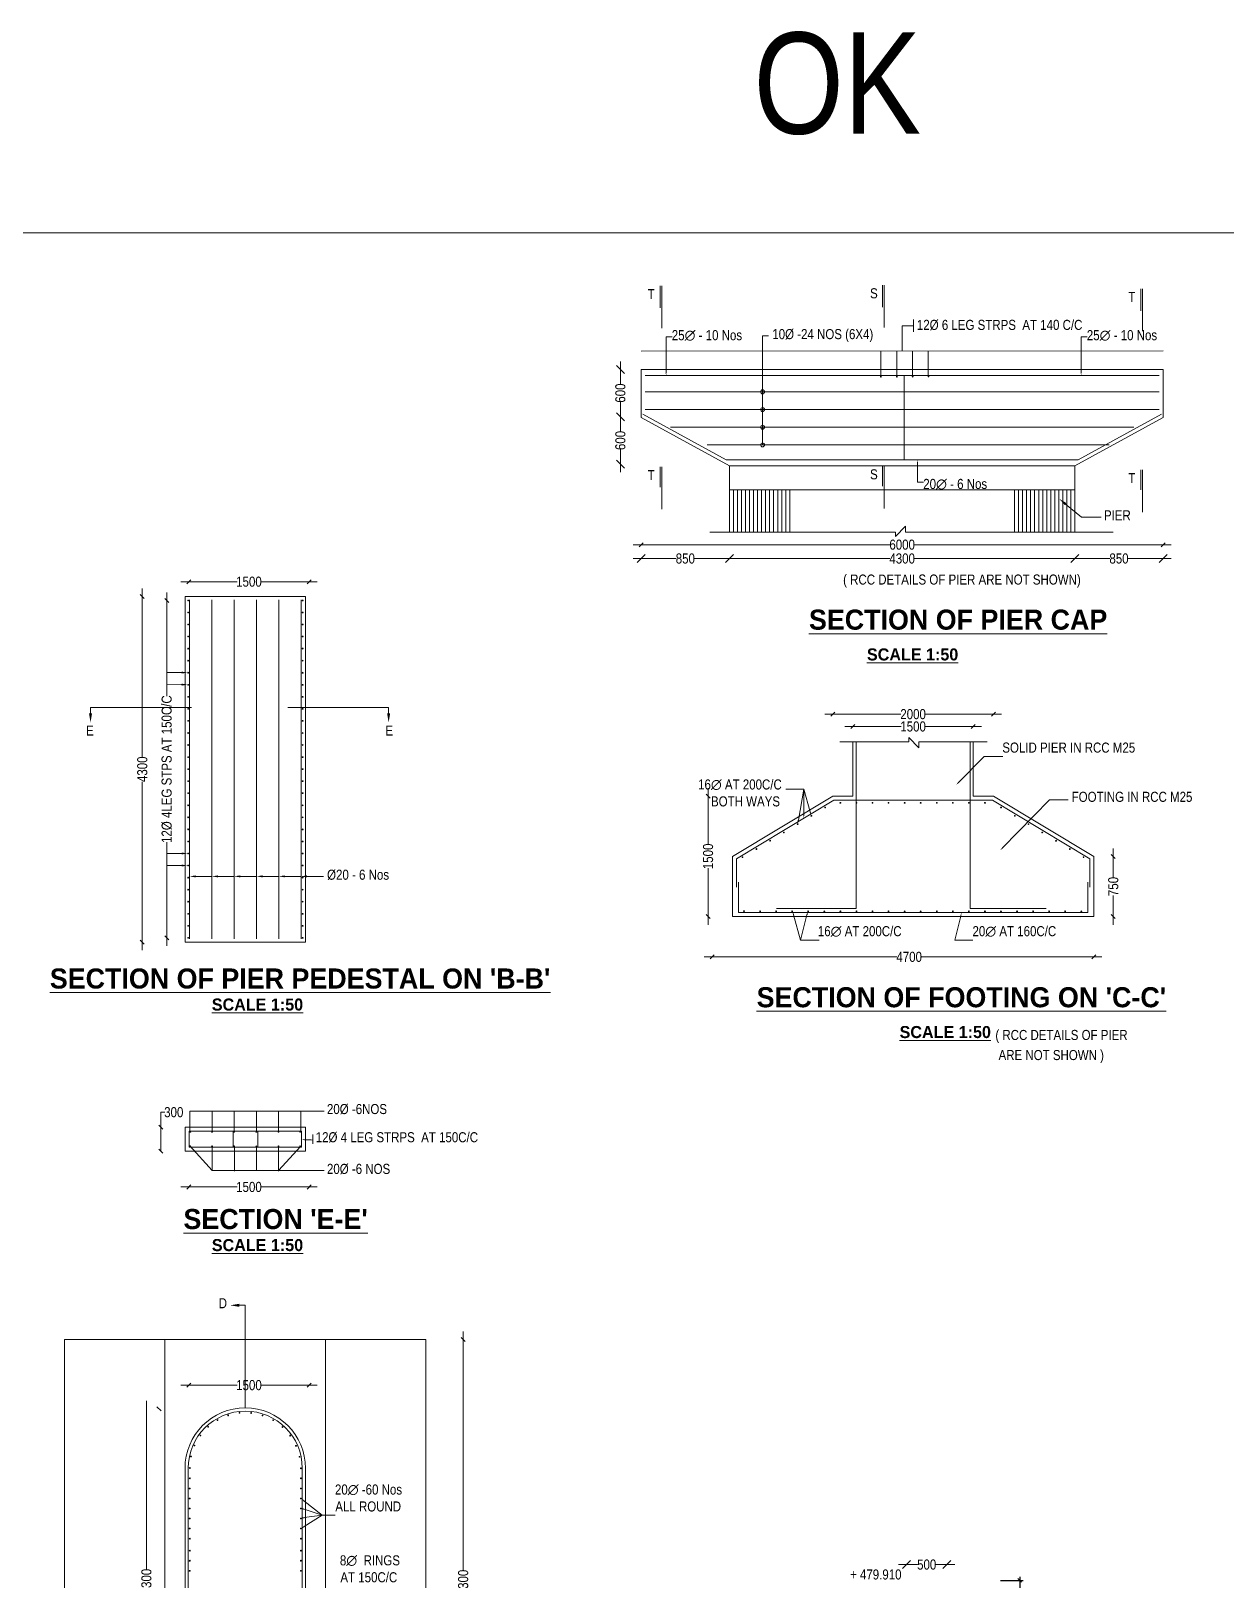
# Model space of a CAD drawing. Header units: millimetres. Extents: x -50489 to 179851, y 124916 to 300735.
# Drawn here: x 112058 to 141821, y 146382 to 184940 of the extents above; entities that cross this region are included whole.
import ezdxf

# ---------------------------------------------------------------- set-up
doc = ezdxf.new("R2010")
doc.units = ezdxf.units.MM
doc.linetypes.add('DASHED', pattern=[0.75, 0.5, -0.25])
for name, color, linetype in [('abutment', 7, 'Continuous'), ('canal', 7, 'Continuous'), ('DASHED', 7, 'DASHED'), ('slab', 7, 'Continuous')]:
    doc.layers.add(name, color=color, linetype=linetype)
doc.styles.add('ARIAL NARROW', font='ARIALN.TTF')
doc.styles.add('arn', font='ARIALN.TTF')
doc.styles.add('CITYBLUEPR', font='cityb___.ttf')
doc.dimstyles.new('ISO-25', dxfattribs={"dimtxt": 2.5, "dimasz": 2.5, "dimexe": 1.25, "dimexo": 0.625, "dimtad": 1, "dimdec": 0, "dimtxsty": 'Standard', "dimblk": 'OBLIQUE', "dimcen": 2.5, "dimdle": 1.25, "dimclrd": 6, "dimadec": 0, "dimazin": 0, "dimtfac": 1, "dimtdec": 0, "dimtmove": 0, "dimatfit": 3, "dimfxl": 1, "dimarcsym": 0})

# ---------------------------------------------------------------- blocks, each defined once
blk = doc.blocks.new('_Oblique')
at = {"color": 0, "linetype": 'ByBlock', "lineweight": -2}
blk.add_line((-0.5, -0.5), (0.5, 0.5), dxfattribs=at)
blk = doc.blocks.new('*D329')
at = {"layer": 'canal', "color": 0, "linetype": 'Continuous', "lineweight": -2, "transparency": 16777216}
for p, q in [((136201, 146371), (136772, 146371)), ((136201, 144571), (136772, 144571))]:
    blk.add_line(p, q, dxfattribs=at)
at = {"layer": 'canal', "color": 6, "linetype": 'Continuous', "lineweight": -2, "transparency": 16777216}
blk.add_line((136682, 146461), (136682, 144481), dxfattribs=at)
at = {"layer": 'Defpoints', "color": 0, "linetype": 'Continuous', "transparency": 16777216}
for p in [(136111, 146371), (136111, 144571), (136682, 144571)]:
    blk.add_point(p, dxfattribs=at)
at = {"layer": 'canal', "color": 6, "linetype": 'Continuous', "lineweight": -2, "transparency": 16777216, "xscale": 90, "yscale": 90, "zscale": 90}
for p, rotation in [((136682, 146371), 90), ((136682, 144571), 270)]:
    blk.add_blockref('_Oblique', p, dxfattribs=dict(at, rotation=rotation))
at = {"layer": 'canal', "color": 0, "linetype": 'Continuous', "transparency": 16777216, "insert": (136592, 145471), "char_height": 180, "attachment_point": 5, "rotation": 90}
blk.add_mtext('900', dxfattribs=at)

msp = doc.modelspace()

# ---------------------------------------------------------------- linework, layer by layer
at = {"color": 0, "lineweight": 5}
for p, q in [((179850.6, 179915.5), (94850.6, 179915.5)), ((127728.1, 178044.8), (127728.1, 178596.8)), ((127768.1, 177542.8), (127768.1, 178596.8)), ((133268.6, 178064.8), (133268.6, 178616.8)), ((133308.6, 177562.8), (133308.6, 178616.8)), ((139702.6, 177971.3), (139702.6, 178523.3)), ((139742.6, 177469.3), (139742.6, 178523.3)), ((134039.9, 177759.1), (134039.9, 177449.1)), ((133754.6, 177604.1), (134039.9, 177604.1)), ((133754.6, 176981.6), (133754.6, 177604.1)), ((126737.2, 176715.3), (126737.2, 176152.5)), ((140254.6, 176981.6), (127254.6, 176967.7)), ((133222.9, 176364.6), (133222.9, 176981.6)), ((133622.9, 176364.6), (133622.9, 176981.6)), ((134015.4, 176364.6), (134015.4, 176981.6)), ((134404.4, 176364.6), (134404.4, 176981.6)), ((127254.6, 176515.3), (127254.6, 175315.3)), ((127254.6, 176515.3), (140254.6, 176515.3)), ((127354.6, 176365.3), (140154.6, 176365.3)), ((133804.4, 174265.3), (133804.4, 176365.3)), ((140254.6, 176515.3), (140254.6, 175315.3)), ((127354.6, 175957.3), (140154.6, 175957.3)), ((130277.6, 174649.3), (130277.6, 176202.3)), ((126737.2, 175136.1), (126737.2, 175698.9)), ((126737.2, 175536.1), (126737.2, 174973.4)), ((127354.6, 175517.3), (140154.6, 175517.3)), ((127297.9, 175405.4), (129373.2, 174265.3)), ((127981.6, 175077.3), (139527.7, 175077.3)), ((138136, 174265.3), (140211.4, 175405.4)), ((126737.2, 173957), (126737.2, 174519.7)), ((128898.2, 174637.3), (138911, 174637.3)), ((127728.1, 173588.6), (127728.1, 174090.6)), ((127768.1, 173036.6), (127768.1, 174090.6)), ((129373.2, 174265.3), (138136, 174265.3)), ((130254.6, 174115.3), (136354.6, 174115.3)), ((133268.6, 173608.6), (133268.6, 174110.6)), ((133308.6, 173056.6), (133308.6, 174110.6)), ((139702.6, 173515.1), (139702.6, 174017.1)), ((139742.6, 172963.1), (139742.6, 174017.1)), ((128963.8, 172462.6), (133587.7, 172462.6)), ((133587.7, 172354.3), (133835.5, 172616.1)), ((133587.7, 172462.6), (133587.7, 172354.3)), ((133835.5, 172462.6), (133835.5, 172616.1)), ((133835.5, 172462.6), (139005.6, 172462.6)), ((127054.6, 172152.1), (133448.2, 172152.1)), ((140454.6, 172152.1), (134061.1, 172152.1)), ((127054.6, 171807.4), (128128.4, 171807.4)), ((129654.6, 171807.4), (128580.8, 171807.4)), ((129254.6, 171807.4), (133444.7, 171807.4)), ((138254.6, 171807.4), (134064.6, 171807.4)), ((137854.6, 171807.4), (138928.4, 171807.4)), ((140454.6, 171807.4), (139380.8, 171807.4)), ((115787.2, 171231.2), (117191, 171231.2)), ((119187.2, 171231.2), (117783.4, 171231.2)), ((114830.7, 171062.6), (114830.7, 166872.5)), ((115441, 170965.8), (115441, 168383.3)), ((115894.5, 170862.6), (115894.5, 162262.6)), ((115894.5, 170862.6), (118894.5, 170862.6)), ((118894.5, 170862.6), (118894.5, 162262.6)), ((116010, 170782.6), (116010, 162342.6)), ((116565, 170782.6), (116565, 162342.6)), ((117120, 170782.6), (117120, 162342.6)), ((117675, 170782.6), (117675, 162342.6)), ((118230, 170782.6), (118230, 162342.6)), ((118785, 170782.6), (118785, 162342.6)), ((113541.4, 167951.7), (113541.4, 168101.7)), ((120965.8, 167951.7), (120965.8, 168101.7)), ((131826.8, 167933.4), (133719.3, 167933.4)), ((136226.8, 167933.4), (134334.4, 167933.4)), ((132326.8, 167626.6), (133730.6, 167626.6)), ((133923.4, 167247.1), (133923.4, 167355.4)), ((133923.4, 167355.4), (134171.1, 167093.5)), ((135726.8, 167626.6), (134323, 167626.6)), ((132205.3, 167247.1), (133923.4, 167247.1)), ((132526.8, 165894.4), (132526.8, 167247.1)), ((132606.8, 163094.4), (132606.8, 167247.1)), ((134171.1, 167247.1), (134171.1, 167093.5)), ((134171.1, 167247.1), (135868.4, 167247.1)), ((135446.8, 163094.4), (135446.8, 167247.1)), ((135526.8, 165894.4), (135526.8, 167247.1)), ((114830.7, 162062.6), (114830.7, 166252.6)), ((128921.6, 166094.4), (128921.6, 164690.6)), ((132026.8, 165894.4), (132526.8, 165894.4)), ((115441, 162165.8), (115441, 164748.4)), ((129526.8, 162894.4), (129526.8, 164394.4)), ((138526.8, 162894.4), (138526.8, 164394.4)), ((139013.1, 164594.4), (139013.1, 163869.7)), ((128921.6, 162694.4), (128921.6, 164098.1)), ((129676.8, 162994.4), (129676.8, 163754.8)), ((138376.8, 162994.4), (138376.8, 163754.8)), ((139013.1, 162694.4), (139013.1, 163419)), ((138526.8, 162894.4), (129526.8, 162894.4)), ((129676.8, 162994.4), (129676.8, 162994.4)), ((129676.8, 162994.4), (138376.8, 162994.4)), ((130626.8, 163094.4), (132606.8, 163094.4)), ((135446.8, 163094.4), (137341.8, 163094.4)), ((138376.8, 162994.4), (138376.8, 162994.4)), ((118894.5, 162262.6), (115894.5, 162262.6)), ((128826.8, 161892), (133619.9, 161892)), ((138726.8, 161892), (134239.8, 161892)), ((115288.7, 157656.6), (115288.7, 158025.2)), ((115288.7, 158025.2), (115388.7, 158025.2)), ((115288.7, 157056.6), (115288.7, 157856.6)), ((116015.9, 157525.5), (116015.9, 158050.2)), ((116015.9, 158050.2), (119358.6, 158050.2)), ((116567.9, 157525.5), (116567.9, 158050.2)), ((117119.9, 157525.5), (117119.9, 158050.2)), ((117671.9, 157525.5), (117671.9, 158050.2)), ((118223.9, 157525.5), (118223.9, 158050.2)), ((118775.9, 157525.5), (118775.9, 158050.2)), ((115894.5, 157056.6), (115894.5, 157656.6)), ((115894.5, 157656.6), (118894.5, 157656.6)), ((115994.5, 157556.6), (118794.5, 157556.6)), ((115994.5, 157156.6), (115994.5, 157556.6)), ((117094.1, 157556.6), (117094.1, 157156.6)), ((117704, 157556.6), (117704, 157156.6)), ((118794.5, 157556.6), (118794.5, 157156.6)), ((118894.5, 157656.6), (118894.5, 157056.6)), ((119040, 157341.4), (119078.6, 157333.7)), ((119078.6, 157333.7), (119078.6, 157471.2)), ((119078.6, 157333.7), (119078.6, 157242.7)), ((118894.5, 157056.6), (115894.5, 157056.6)), ((118794.5, 157156.6), (115994.5, 157156.6)), ((116015.9, 157187.8), (116573.9, 156572.8)), ((116573.9, 157187.8), (116573.9, 156572.8)), ((117124.7, 157177.8), (117124.7, 156562.8)), ((117671.7, 157156.6), (117671.7, 156572.8)), ((118783.1, 157177.8), (118226.8, 156572.8)), ((118226.8, 157177.8), (118226.8, 156562.8)), ((116573.9, 156572.8), (119358.6, 156572.8)), ((115787.2, 156164.7), (117191, 156164.7)), ((119187.2, 156164.7), (117783.4, 156164.7)), ((117244.5, 153220), (117394.5, 153220)), ((117394.5, 153220), (117394.5, 152889)), ((121894.5, 152365.5), (112894.5, 152365.5)), ((112894.5, 152365.5), (112894.5, 140365.5)), ((115394.5, 152365.5), (115394.5, 140365.5)), ((119394.5, 152365.5), (119394.5, 140365.5)), ((121894.5, 152365.5), (121894.5, 140365.5)), ((122822.6, 152565.5), (122822.6, 146626.9)), ((115787.2, 151231.1), (117191, 151231.1)), ((119187.2, 151231.1), (117783.4, 151231.1)), ((114933.6, 150843), (114933.6, 146652.9)), ((115894.5, 149165.5), (115894.5, 143565.5)), ((115974.5, 149165.5), (115974.5, 143565.5)), ((118814.5, 149165.5), (118814.5, 143565.5)), ((118894.5, 149165.5), (118894.5, 143565.5)), ((133665.4, 146765.5), (134139.7, 146765.5)), ((135066.4, 146765.5), (134592.1, 146765.5))]:
    msp.add_line(p, q, dxfattribs=at)
at = {"color": 0, "lineweight": 5, "ltscale": 400}
for p, q in [((113541.4, 168101.7), (116053.6, 168101.7)), ((120965.8, 168101.7), (118453.6, 168101.7)), ((117394.5, 150665.5), (117394.5, 152927.8))]:
    msp.add_line(p, q, dxfattribs=at)
at = {"color": 0, "lineweight": 5}
for points in [[(137823.9, 173164.2), (138219.2, 172839.1), (138713.9, 172839.1)], [(116160, 163896.3), (116565, 163895)], [(116715, 163896.3), (117120, 163895)], [(117270, 163896.3), (117675, 163895)], [(117825, 163896.3), (118230, 163895)], [(118380, 163896.3), (118785, 163895)], [(118935, 163896.3), (119340, 163895)], [(118900, 157341.4), (119040, 157341.4)], [(118857.4, 148356), (119311.4, 147994)], [(118862.5, 148143.6), (119311.4, 147994)], [(118863.1, 147710.2), (119311.4, 147994), (119636.3, 147994)], [(118865.5, 147934.1), (119311.4, 147994)]]:
    msp.add_lwpolyline(points, dxfattribs=at)
at = {"color": 0, "lineweight": 5, "extrusion": (0, 0, -1)}
for points in [[(-115808.9, 168969), (-115441, 168967.7)], [(-115808.9, 168669), (-115441, 168667.7)], [(-115808.9, 164466.5), (-115441, 164465.2)], [(-115808.9, 164166.5), (-115441, 164165.2)]]:
    msp.add_lwpolyline(points, dxfattribs=at)
at = {"color": 0, "lineweight": 5}
for centre in [(130277.9, 175957.3), (130277.9, 175517.3), (130277.6, 175077.3), (130277.6, 174637.3)]:
    msp.add_circle(centre, 50, dxfattribs=at)
for centre, radius, start, end in [((133221.4, 176336.4), 10, 0, 180), ((133221.4, 176336.4), 10, 180, 0), ((133624.4, 176334.9), 10, 0, 180), ((133624.4, 176334.9), 10, 180, 0), ((134016.5, 176336.4), 10, 0, 180), ((134016.5, 176336.4), 10, 180, 0), ((134409.9, 176338.4), 10, 0, 180), ((134409.9, 176338.4), 10, 180, 0), ((115971.2, 170765.8), 10, 0, 180), ((115971.2, 170765.8), 10, 180, 0), ((115971.2, 170465.8), 10, 0, 180), ((115971.2, 170465.8), 10, 180, 0), ((118823.5, 170765.8), 10, 0, 180), ((118823.5, 170765.8), 10, 180, 0), ((118823.5, 170465.8), 10, 0, 180), ((118823.5, 170465.8), 10, 180, 0), ((115971.2, 170165.8), 10, 0, 180), ((115971.2, 170165.8), 10, 180, 0), ((118823.5, 170165.8), 10, 0, 180), ((118823.5, 170165.8), 10, 180, 0), ((115971.2, 169865.8), 10, 0, 180), ((115971.2, 169865.8), 10, 180, 0), ((118823.5, 169865.8), 10, 0, 180), ((118823.5, 169865.8), 10, 180, 0), ((115971.2, 169565.8), 10, 0, 180), ((115971.2, 169565.8), 10, 180, 0), ((115971.2, 169265.8), 10, 0, 180), ((118823.5, 169565.8), 10, 0, 180), ((118823.5, 169565.8), 10, 180, 0), ((118823.5, 169265.8), 10, 0, 180), ((115971.2, 169265.8), 10, 180, 0), ((115971.2, 168965.8), 10, 0, 180), ((115971.2, 168965.8), 10, 180, 0), ((118823.5, 169265.8), 10, 180, 0), ((118823.5, 168965.8), 10, 0, 180), ((118823.5, 168965.8), 10, 180, 0), ((115971.2, 168665.8), 10, 0, 180), ((115971.2, 168665.8), 10, 180, 0), ((118823.5, 168665.8), 10, 0, 180), ((118823.5, 168665.8), 10, 180, 0), ((115971.2, 168365.8), 10, 0, 180), ((115971.2, 168365.8), 10, 180, 0), ((118823.5, 168365.8), 10, 0, 180), ((118823.5, 168365.8), 10, 180, 0), ((115971.2, 168065.8), 10, 0, 180), ((115971.2, 168065.8), 10, 180, 0), ((115971.2, 167765.8), 10, 0, 180), ((115971.2, 167765.8), 10, 180, 0), ((118823.5, 168065.8), 10, 0, 180), ((118823.5, 168065.8), 10, 180, 0), ((118823.5, 167765.8), 10, 0, 180), ((118823.5, 167765.8), 10, 180, 0), ((115971.2, 167465.8), 10, 0, 180), ((115971.2, 167465.8), 10, 180, 0), ((118823.5, 167465.8), 10, 0, 180), ((118823.5, 167465.8), 10, 180, 0), ((115971.2, 167165.8), 10, 0, 180), ((115971.2, 167165.8), 10, 180, 0), ((118823.5, 167165.8), 10, 0, 180), ((118823.5, 167165.8), 10, 180, 0), ((115971.2, 166865.8), 10, 0, 180), ((115971.2, 166865.8), 10, 180, 0), ((115971.2, 166565.8), 10, 0, 180), ((118823.5, 166865.8), 10, 0, 180), ((118823.5, 166865.8), 10, 180, 0), ((118823.5, 166565.8), 10, 0, 180), ((115971.2, 166565.8), 10, 180, 0), ((115971.2, 166265.8), 10, 0, 180), ((115971.2, 166265.8), 10, 180, 0), ((118823.5, 166565.8), 10, 180, 0), ((118823.5, 166265.8), 10, 0, 180), ((118823.5, 166265.8), 10, 180, 0), ((115971.2, 165965.8), 10, 0, 180), ((115971.2, 165965.8), 10, 180, 0), ((118823.5, 165965.8), 10, 0, 180), ((118823.5, 165965.8), 10, 180, 0), ((115971.2, 165665.8), 10, 0, 180), ((115971.2, 165665.8), 10, 180, 0), ((118823.5, 165665.8), 10, 0, 180), ((118823.5, 165665.8), 10, 180, 0), ((131836.1, 165611.2), 10, 121.1234, 301.1234), ((131836.1, 165611.2), 10, 301.1234, 121.1234), ((132216.3, 165724.8), 10, 90, 270), ((132216.3, 165724.8), 10, 270, 90), ((132616.3, 165724.8), 10, 90, 270), ((132616.3, 165724.8), 10, 270, 90), ((133016.3, 165724.8), 10, 90, 270), ((133016.3, 165724.8), 10, 270, 90), ((133416.3, 165724.8), 10, 90, 270), ((133416.3, 165724.8), 10, 270, 90), ((133816.3, 165724.8), 10, 90, 270), ((133816.3, 165724.8), 10, 270, 90), ((134216.3, 165724.8), 10, 90, 270), ((134216.3, 165724.8), 10, 270, 90), ((134616.3, 165724.8), 10, 90, 270), ((134616.3, 165724.8), 10, 270, 90), ((135016.3, 165724.8), 10, 90, 270), ((135016.3, 165724.8), 10, 270, 90), ((135416.3, 165724.8), 10, 90, 270), ((135416.3, 165724.8), 10, 270, 90), ((135816.3, 165724.8), 10, 90, 270), ((135816.3, 165724.8), 10, 270, 90), ((136217.6, 165611.2), 10, 58.8766, 238.8766), ((136217.6, 165611.2), 10, 238.8766, 58.8766), ((115971.2, 165365.8), 10, 0, 180), ((115971.2, 165365.8), 10, 180, 0), ((115971.2, 165065.8), 10, 0, 180), ((115971.2, 165065.8), 10, 180, 0), ((118823.5, 165365.8), 10, 0, 180), ((118823.5, 165365.8), 10, 180, 0), ((118823.5, 165065.8), 10, 0, 180), ((118823.5, 165065.8), 10, 180, 0), ((131151.3, 165197.7), 10, 121.1234, 301.1234), ((131151.3, 165197.7), 10, 301.1234, 121.1234), ((131493.7, 165404.5), 10, 121.1234, 301.1234), ((131493.7, 165404.5), 10, 301.1234, 121.1234), ((136560, 165404.5), 10, 58.8766, 238.8766), ((136560, 165404.5), 10, 238.8766, 58.8766), ((136902.4, 165197.7), 10, 58.8766, 238.8766), ((136902.4, 165197.7), 10, 238.8766, 58.8766), ((115971.2, 164765.8), 10, 0, 180), ((115971.2, 164765.8), 10, 180, 0), ((118823.5, 164765.8), 10, 0, 180), ((118823.5, 164765.8), 10, 180, 0), ((130466.4, 164784.2), 10, 121.1234, 301.1234), ((130466.4, 164784.2), 10, 301.1234, 121.1234), ((130808.8, 164991), 10, 121.1234, 301.1234), ((130808.8, 164991), 10, 301.1234, 121.1234), ((137244.8, 164991), 10, 58.8766, 238.8766), ((137244.8, 164991), 10, 238.8766, 58.8766), ((137587.2, 164784.2), 10, 58.8766, 238.8766), ((137587.2, 164784.2), 10, 238.8766, 58.8766), ((115971.2, 164465.8), 10, 0, 180), ((115971.2, 164465.8), 10, 180, 0), ((118823.5, 164465.8), 10, 0, 180), ((118823.5, 164465.8), 10, 180, 0), ((129780.4, 164373.6), 10, 121.1234, 301.1234), ((129780.4, 164373.6), 10, 301.1234, 121.1234), ((130124, 164577.5), 10, 121.1234, 301.1234), ((130124, 164577.5), 10, 301.1234, 121.1234), ((137929.7, 164577.5), 10, 58.8766, 238.8766), ((137929.7, 164577.5), 10, 238.8766, 58.8766), ((138273.2, 164373.6), 10, 58.8766, 238.8766), ((138273.2, 164373.6), 10, 238.8766, 58.8766), ((115971.2, 164165.8), 10, 0, 180), ((115971.2, 164165.8), 10, 180, 0), ((115971.2, 163865.8), 10, 0, 180), ((118823.5, 164165.8), 10, 0, 180), ((118823.5, 164165.8), 10, 180, 0), ((118823.5, 163865.8), 10, 0, 180), ((115971.2, 163865.8), 10, 180, 0), ((115971.2, 163565.8), 10, 0, 180), ((115971.2, 163565.8), 10, 180, 0), ((118823.5, 163865.8), 10, 180, 0), ((118823.5, 163565.8), 10, 0, 180), ((118823.5, 163565.8), 10, 180, 0), ((115971.2, 163265.8), 10, 0, 180), ((115971.2, 163265.8), 10, 180, 0), ((118823.5, 163265.8), 10, 0, 180), ((118823.5, 163265.8), 10, 180, 0), ((115971.2, 162965.8), 10, 0, 180), ((115971.2, 162965.8), 10, 180, 0), ((118823.5, 162965.8), 10, 0, 180), ((118823.5, 162965.8), 10, 180, 0), ((129816.8, 163027.8), 10, 90, 270), ((129816.8, 163027.8), 10, 270, 90), ((130216.3, 163024.8), 10, 90, 270), ((130216.3, 163024.8), 10, 270, 90), ((130616.3, 163024.8), 10, 90, 270), ((130616.3, 163024.8), 10, 270, 90), ((131016.3, 163024.8), 10, 90, 270), ((131016.3, 163024.8), 10, 270, 90), ((131416.3, 163024.8), 10, 90, 270), ((131416.3, 163024.8), 10, 270, 90), ((131816.3, 163024.8), 10, 90, 270), ((131816.3, 163024.8), 10, 270, 90), ((132216.3, 163024.8), 10, 90, 270), ((132216.3, 163024.8), 10, 270, 90), ((132616.3, 163024.8), 10, 90, 270), ((132616.3, 163024.8), 10, 270, 90), ((133016.3, 163024.8), 10, 90, 270), ((133016.3, 163024.8), 10, 270, 90), ((133416.3, 163024.8), 10, 90, 270), ((133416.3, 163024.8), 10, 270, 90), ((133816.3, 163024.8), 10, 90, 270), ((133816.3, 163024.8), 10, 270, 90), ((134216.3, 163024.8), 10, 90, 270), ((134216.3, 163024.8), 10, 270, 90), ((134616.3, 163024.8), 10, 90, 270), ((134616.3, 163024.8), 10, 270, 90), ((135016.3, 163024.8), 10, 90, 270), ((135016.3, 163024.8), 10, 270, 90), ((135416.3, 163024.8), 10, 90, 270), ((135416.3, 163024.8), 10, 270, 90), ((135816.3, 163024.8), 10, 90, 270), ((135816.3, 163024.8), 10, 270, 90), ((136216.3, 163024.8), 10, 90, 270), ((136216.3, 163024.8), 10, 270, 90), ((136616.3, 163024.8), 10, 90, 270), ((136616.3, 163024.8), 10, 270, 90), ((137016.3, 163024.8), 10, 90, 270), ((137016.3, 163024.8), 10, 270, 90), ((137416.3, 163024.8), 10, 90, 270), ((137416.3, 163024.8), 10, 270, 90), ((137816.3, 163024.8), 10, 90, 270), ((137816.3, 163024.8), 10, 270, 90), ((138216.3, 163024.8), 10, 90, 270), ((138216.3, 163024.8), 10, 270, 90), ((115971.2, 162665.8), 10, 0, 180), ((115971.2, 162665.8), 10, 180, 0), ((115971.2, 162365.8), 10, 0, 180), ((115971.2, 162365.8), 10, 180, 0), ((118823.5, 162665.8), 10, 0, 180), ((118823.5, 162665.8), 10, 180, 0), ((118823.5, 162365.8), 10, 0, 180), ((118823.5, 162365.8), 10, 180, 0), ((116025.5, 157535.5), 10, 0, 180), ((116025.5, 157535.5), 10, 180, 0), ((116567.9, 157535.5), 10, 0, 180), ((116567.9, 157535.5), 10, 180, 0), ((117119.9, 157535.5), 10, 0, 180), ((117119.9, 157535.5), 10, 180, 0), ((117671.9, 157535.5), 10, 0, 180), ((117671.9, 157535.5), 10, 180, 0), ((118223.9, 157535.5), 10, 0, 180), ((118223.9, 157535.5), 10, 180, 0), ((118761.6, 157535.5), 10, 0, 180), ((118761.6, 157535.5), 10, 180, 0), ((116025.5, 157177.8), 10, 0, 180), ((116025.5, 157177.8), 10, 180, 0), ((116567.9, 157177.8), 10, 0, 180), ((116567.9, 157177.8), 10, 180, 0), ((117119.9, 157177.8), 10, 0, 180), ((117119.9, 157177.8), 10, 180, 0), ((117671.9, 157177.8), 10, 0, 180), ((117671.9, 157177.8), 10, 180, 0), ((118223.9, 157177.8), 10, 0, 180), ((118223.9, 157177.8), 10, 180, 0), ((118761.6, 157177.8), 10, 0, 180), ((118761.6, 157177.8), 10, 180, 0), ((117394.5, 149165.5), 1500, 0, 180), ((117394.5, 149165.5), 1420, 0, 180), ((116970.5, 150481.4), 10, 108, 288), ((116970.5, 150481.4), 10, 288, 108), ((117253.4, 150540.8), 10, 96, 276), ((117253.4, 150540.8), 10, 276, 96), ((117542.4, 150540.1), 10, 84, 264), ((117542.4, 150540.1), 10, 264, 84), ((117825, 150479.3), 10, 72, 252), ((117825, 150479.3), 10, 252, 72), ((116471.9, 150195.1), 10, 132, 312), ((116471.9, 150195.1), 10, 312, 132), ((116706.2, 150364.4), 10, 120, 300), ((116706.2, 150364.4), 10, 300, 120), ((118088.7, 150361.1), 10, 60, 240), ((118088.7, 150361.1), 10, 240, 60), ((118322.1, 150190.6), 10, 48, 228), ((118322.1, 150190.6), 10, 228, 48), ((116132.9, 149730.9), 10, 156, 336), ((116132.9, 149730.9), 10, 336, 156), ((116278, 149980.8), 10, 144, 324), ((116278, 149980.8), 10, 324, 144), ((118515, 149975.4), 10, 36, 216), ((118515, 149975.4), 10, 216, 36), ((118658.9, 149724.7), 10, 24, 204), ((118658.9, 149724.7), 10, 204, 24), ((116042.9, 149456.2), 10, 168, 348), ((116042.9, 149456.2), 10, 348, 168), ((118747.6, 149449.6), 10, 12, 192), ((118747.6, 149449.6), 10, 192, 12), ((116012, 149168.8), 10, 0, 180), ((116012, 149168.8), 10, 180, 0), ((116012, 148912.1), 10, 0, 180), ((116012, 148912.1), 10, 180, 0), ((118777.1, 149162.1), 10, 0, 180), ((118777.1, 149162.1), 10, 180, 0), ((118777.1, 148912.1), 10, 0, 180), ((118777.1, 148912.1), 10, 180, 0), ((116012, 148662.1), 10, 0, 180), ((116012, 148662.1), 10, 180, 0), ((118777.1, 148662.1), 10, 0, 180), ((118777.1, 148662.1), 10, 180, 0), ((116012, 148412.1), 10, 0, 180), ((116012, 148412.1), 10, 180, 0), ((116012, 148162.1), 10, 0, 180), ((116012, 148162.1), 10, 180, 0), ((118777.1, 148412.1), 10, 0, 180), ((118777.1, 148412.1), 10, 180, 0), ((118777.1, 148162.1), 10, 0, 180), ((118777.1, 148162.1), 10, 180, 0), ((116012, 147912.1), 10, 0, 180), ((116012, 147912.1), 10, 180, 0), ((118777.1, 147912.1), 10, 0, 180), ((118777.1, 147912.1), 10, 180, 0), ((116012, 147662.1), 10, 0, 180), ((116012, 147662.1), 10, 180, 0), ((116012, 147412.1), 10, 0, 180), ((116012, 147412.1), 10, 180, 0), ((118777.1, 147662.1), 10, 0, 180), ((118777.1, 147662.1), 10, 180, 0), ((118777.1, 147412.1), 10, 0, 180), ((118777.1, 147412.1), 10, 180, 0), ((116012, 147112.1), 10, 0, 180), ((116012, 147112.1), 10, 180, 0), ((118777.1, 147112.1), 10, 0, 180), ((118777.1, 147112.1), 10, 180, 0), ((116012, 146862.1), 10, 0, 180), ((116012, 146862.1), 10, 180, 0), ((116012, 146612.1), 10, 0, 180), ((116012, 146612.1), 10, 180, 0), ((118777.1, 146862.1), 10, 0, 180), ((118777.1, 146862.1), 10, 180, 0), ((118777.1, 146612.1), 10, 0, 180), ((118777.1, 146612.1), 10, 180, 0)]:
    msp.add_arc(centre, radius, start, end, dxfattribs=at)
for points in [[(137802.7, 173138.4), (137669.4, 173291.2), (137845.1, 173189.9)], [(113503.9, 167951.7), (113541.4, 167726.7), (113578.9, 167951.7)], [(121003.3, 167951.7), (120965.8, 167726.7), (120928.3, 167951.7)], [(116160, 163871.3), (116010, 163896.8), (116160.1, 163921.3)], [(116715, 163871.3), (116565, 163896.8), (116715.1, 163921.3)], [(117270, 163871.3), (117120, 163896.8), (117270.1, 163921.3)], [(117825, 163871.3), (117675, 163896.8), (117825.1, 163921.3)], [(118380, 163871.3), (118230, 163896.8), (118380.1, 163921.3)], [(118935, 163871.3), (118785, 163896.8), (118935.1, 163921.3)], [(118900, 157324.7), (118800, 157341.4), (118900, 157358)], [(117244.5, 153182.5), (117019.5, 153220), (117244.5, 153257.5)], [(118857.7, 148129.4), (118777.1, 148172.1), (118867.2, 148157.9)], [(118848.1, 148344.3), (118787.1, 148412.1), (118866.8, 148367.7)], [(118867.5, 147919.2), (118776.3, 147922.1), (118863.5, 147948.9)], [(118871.1, 147697.6), (118787.1, 147662.1), (118855.1, 147722.9)]]:
    msp.add_solid(points, dxfattribs=at)
at = {"color": 0, "lineweight": 5, "extrusion": (0, 0, -1)}
for points in [[(-115809, 168944), (-115958.9, 168969.5), (-115808.8, 168994)], [(-115809, 168644), (-115958.9, 168669.5), (-115808.8, 168694)], [(-115809, 164441.5), (-115958.9, 164467.1), (-115808.8, 164491.5)], [(-115809, 164141.5), (-115958.9, 164167.1), (-115808.8, 164191.5)]]:
    msp.add_solid(points, dxfattribs=at)
at = {"layer": 'abutment', "color": 0, "lineweight": 5}
for p, q in [((127254.6, 175315.3), (129454.6, 174115.3)), ((140254.6, 175315.3), (138054.6, 174115.3)), ((129454.6, 174115.3), (129454.6, 172462.6)), ((138054.6, 174115.3), (138054.6, 172462.6)), ((129554.6, 173515.3), (129554.6, 172462.6)), ((129654.6, 173515.3), (129654.6, 172462.6)), ((129754.6, 173515.3), (129754.6, 172462.6)), ((129854.6, 173515.3), (129854.6, 172462.6)), ((129954.6, 173515.3), (129954.6, 172462.6)), ((130054.6, 173515.3), (130054.6, 172462.6)), ((130154.6, 173515.3), (130154.6, 172462.6)), ((130254.6, 173515.3), (130254.6, 172462.6)), ((130354.6, 173515.3), (130354.6, 172462.6)), ((130454.6, 173515.3), (130454.6, 172462.6)), ((130554.6, 173515.3), (130554.6, 172462.6)), ((130654.6, 173515.3), (130654.6, 172462.6)), ((130754.6, 173515.3), (130754.6, 172462.6)), ((130854.6, 173515.3), (130854.6, 172462.6)), ((130954.6, 173515.3), (130954.6, 172462.6)), ((136554.6, 173515.3), (136554.6, 172462.6)), ((136654.6, 173515.3), (136654.6, 172462.6)), ((136754.6, 173515.3), (136754.6, 172462.6)), ((136854.6, 173515.3), (136854.6, 172462.6)), ((136954.6, 173515.3), (136954.6, 172462.6)), ((137054.6, 173515.3), (137054.6, 172462.6)), ((137154.6, 173515.3), (137154.6, 172462.6)), ((137254.6, 173515.3), (137254.6, 172462.6)), ((137354.6, 173515.3), (137354.6, 172462.6)), ((137454.6, 173515.3), (137454.6, 172462.6)), ((137554.6, 173515.3), (137554.6, 172462.6)), ((137654.6, 173515.3), (137654.6, 172462.6)), ((137754.6, 173515.3), (137754.6, 172462.6)), ((137854.6, 173515.3), (137854.6, 172462.6)), ((137954.6, 173515.3), (137954.6, 172462.6)), ((129526.8, 164394.4), (132026.8, 165894.4)), ((136026.8, 165894.4), (135526.8, 165894.4)), ((138526.8, 164394.4), (136026.8, 165894.4)), ((129626.8, 164332.5), (132050.4, 165794.4)), ((132050.4, 165794.4), (136003.2, 165794.4)), ((136003.2, 165794.4), (138426.8, 164332.5)), ((129626.8, 164332.5), (129626.8, 163631.8)), ((138426.8, 164332.5), (138426.8, 163631.8))]:
    msp.add_line(p, q, dxfattribs=at)
at = {"layer": 'DASHED', "color": 0, "lineweight": 5, "ltscale": 25}
for p, q in [((129454.6, 174115.3), (138054.6, 174115.3)), ((129454.6, 173515.3), (138054.6, 173515.3))]:
    msp.add_line(p, q, dxfattribs=at)
at = {"layer": 'slab', "color": 0, "lineweight": 5, "extrusion": (0, 0, -1)}
for points in [[(-127875, 176455.3), (-127875, 177323.1), (-128024.8, 177323.1)], [(-130277.9, 175937.3), (-130278, 177353.1), (-130427.7, 177353.1)], [(-138211.4, 176455.3), (-138211.5, 177323.1), (-138361.2, 177323.1)]]:
    msp.add_lwpolyline(points, dxfattribs=at)
at = {"layer": 'slab', "color": 0, "lineweight": 5}
for points in [[(134137.6, 174175.3), (134137.6, 173709.5), (134287.4, 173709.5)], [(135161.6, 166237.2), (135793.2, 166883.3), (136260.8, 166883.3)], [(131464.3, 165499.7), (131306.3, 166066.3), (130858.1, 166066.3)], [(131170.6, 165295.6), (131306.3, 166066.3), (130858.1, 166066.3)], [(131305.5, 165434.9), (131306.3, 166066.3), (130927.5, 166066.3)], [(136256.8, 164608.2), (137422.7, 165798.2), (137890.3, 165798.2)], [(131049.9, 162936.5), (131221.1, 162307.3), (131669.3, 162307.3)], [(131383.8, 162937.6), (131221.1, 162307.3), (131685.5, 162307.3)], [(135213.7, 162907), (135065.5, 162307.3), (135513.7, 162307.3)]]:
    msp.add_lwpolyline(points, dxfattribs=at)
at = {"layer": 'slab', "color": 0, "lineweight": 5, "extrusion": (0, 0, -1)}
for points in [[(-127860, 176455.3), (-127875, 176365.3), (-127890, 176455.3)], [(-138196.4, 176455.3), (-138211.4, 176365.3), (-138226.4, 176455.3)], [(-130262.9, 175937.3), (-130277.9, 175847.3), (-130292.9, 175937.3)]]:
    msp.add_solid(points, dxfattribs=at)
at = {"layer": 'slab', "color": 0, "lineweight": 5}
for points in [[(134122.6, 174175.3), (134137.6, 174265.3), (134152.6, 174175.3)], [(135172.3, 166226.8), (135098.6, 166172.9), (135150.8, 166247.7)], [(131320.5, 165434.9), (131305.3, 165344.9), (131290.5, 165435)], [(131478.8, 165503.8), (131488.5, 165413.1), (131449.9, 165495.7)], [(131185.4, 165293), (131155, 165207), (131155.9, 165298.2)], [(136267.5, 164597.7), (136193.8, 164544), (136246.1, 164618.7)], [(131035.4, 162932.5), (131026.2, 163023.3), (131064.3, 162940.4)], [(131369.3, 162941.4), (131406.3, 163024.8), (131398.4, 162933.9)], [(135199.2, 162910.6), (135235.3, 162994.4), (135228.3, 162903.4)]]:
    msp.add_solid(points, dxfattribs=at)

# ---------------------------------------------------------------- block references
at = {"color": 0, "lineweight": 5}
for p, xscale, yscale, zscale, rotation in [((126737.2, 176515.3), 200, 200, 200, 90), ((126737.2, 175336.1), 200, 200, 200, 270), ((126737.2, 175336.1), 200, 200, 200, 90), ((126737.2, 174157), 200, 200, 200, 270), ((127254.6, 172152.1), 100, 100, 100, 180), ((127254.6, 171807.4), 200, 200, 200, 180), ((129454.6, 171807.4), 200, 200, 200, 180), ((138054.6, 171807.4), 200, 200, 200, 180), ((115987.2, 171231.2), 100, 100, 100, 180), ((114830.7, 170862.6), 100, 100, 100, 90), ((115441, 170765.8), 100, 100, 100, 90), ((132026.8, 167933.4), 100, 100, 100, 180), ((132526.8, 167626.6), 100, 100, 100, 180), ((128921.6, 165894.4), 100, 100, 100, 90), ((139013.1, 164394.4), 100, 100, 100, 90), ((128921.6, 162894.4), 100, 100, 100, 270), ((139013.1, 162894.4), 100, 100, 100, 270), ((115441, 162365.8), 100, 100, 100, 270), ((114830.7, 162262.6), 100, 100, 100, 270), ((129026.8, 161892), 100, 100, 100, 180), ((115288.7, 157656.6), 100, 100, 100, 90), ((115288.7, 157056.6), 100, 100, 100, 270), ((115987.2, 156164.7), 100, 100, 100, 180), ((122822.6, 152365.5), 100, 100, 100, 90), ((115987.2, 151231.1), 100, 100, 100, 180), ((115246.6, 150643), 100, 100, 100, 90), ((133865.4, 146765.5), 200, 200, 200, 180)]:
    msp.add_blockref('_Oblique', p, dxfattribs=dict(at, xscale=xscale, yscale=yscale, zscale=zscale, rotation=rotation))
for p, xscale, yscale, zscale in [((140254.6, 172152.1), 100, 100, 100), ((129454.6, 171807.4), 200, 200, 200), ((138054.6, 171807.4), 200, 200, 200), ((140254.6, 171807.4), 200, 200, 200), ((118987.2, 171231.2), 100, 100, 100), ((136026.8, 167933.4), 100, 100, 100), ((135526.8, 167626.6), 100, 100, 100), ((138526.8, 161892), 100, 100, 100), ((118987.2, 156164.7), 100, 100, 100), ((118987.2, 151231.1), 100, 100, 100), ((134866.4, 146765.5), 200, 200, 200)]:
    msp.add_blockref('_Oblique', p, dxfattribs=dict(at, xscale=xscale, yscale=yscale, zscale=zscale))

# ---------------------------------------------------------------- texts
for s, height, style, p in [('S', 250, 'arn', (132955.2, 178285.4)), ('T', 250, 'arn', (127414.7, 178265.4)), ('T', 250, 'arn', (139389.2, 178191.9)), ('12%%C 6 LEG STRPS  AT 140 C/C', 250, 'arn', (134121.4, 177499.2)), ('10%%C -24 NOS (6X4)', 250, 'arn', (130520.5, 177269.3)), ('T', 250, 'arn', (127414.7, 173759.2)), ('S', 250, 'arn', (132955.2, 173779.2)), ('T', 250, 'arn', (139389.2, 173685.7)), ('PIER ', 250, 'arn', (138779.9, 172757.8)), ('( RCC DETAILS OF PIER ARE NOT SHOWN)', 250, 'arn', (132284.1, 171160.1)), ('%%USECTION OF PIER CAP', 500, 'CITYBLUEPR', (131433.5, 170037.1)), ('%%USCALE 1:50', 300, 'CITYBLUEPR', (132878, 169271.1)), ('E', 250, 'arn', (113428.5, 167400.9)), ('E', 250, 'arn', (120885, 167400.9)), ('FOOTING IN RCC M25', 250, 'arn', (137975.8, 165751.8)), ('%%c20 - 6 Nos', 250, 'arn', (119432.6, 163813.2)), (" %%uSECTION OF PIER PEDESTAL ON 'B-B'", 500, 'CITYBLUEPR', (112342, 161104.2)), ('%%USCALE 1:50', 300, 'CITYBLUEPR', (116561.9, 160556.2)), ("%%USECTION OF FOOTING ON 'C-C'", 500, 'CITYBLUEPR', (130130.4, 160637.9)), ('%%USCALE 1:50', 300, 'CITYBLUEPR', (133690.9, 159871.9)), ('( RCC DETAILS OF PIER', 250, 'arn', (136076.1, 159824.2)), (' ARE NOT SHOWN )', 250, 'arn', (136076.1, 159324.2)), ('20%%C -6NOS ', 250, 'arn', (119429.4, 157980.2)), ('12%%C 4 LEG STRPS  AT 150C/C', 250, 'arn', (119149.5, 157278.5)), ('20%%C -6 NOS', 250, 'arn', (119429.4, 156490.2)), (" %%uSECTION 'E-E'", 500, 'CITYBLUEPR', (115670, 155117.1)), ('%%USCALE 1:50', 300, 'CITYBLUEPR', (116561.9, 154569)), ('D', 250, 'arn', (116733.7, 153146.9)), ('+ 479.910', 250, 'arn', (132456.8, 146394.7))]:
    msp.add_text(s, height=height, dxfattribs=dict(at, style=style)).set_placement(p)
at = {"color": 0, "linetype": 'Continuous', "style": 'arn'}
for s, p in [('25∅ - 10 Nos', (128017.4, 177243.2)), ('25∅ - 10 Nos', (138353.9, 177243.2)), ('20∅ - 6 Nos', (134280, 173540.2)), ('SOLID PIER IN RCC M25', (136248.5, 166977.6)), ('16∅ AT 200C/C', (128672.2, 166059.4)), ('BOTH WAYS', (128994.3, 165638.3)), ('16∅ AT 200C/C', (131655.4, 162407.4)), ('20∅ AT 160C/C', (135506.3, 162407.4)), ('20∅ -60 Nos', (119628.9, 148509.3)), ('ALL ROUND', (119637.3, 148088.2)), ('8∅  RINGS', (119752.2, 146746.5)), ('AT 150C/C', (119763.9, 146325.4))]:
    msp.add_text(s, height=250, dxfattribs=at).set_placement(p)
at = {"color": 1, "insert": (132140.1, 184902.3), "char_height": 2520, "width": 108000, "attachment_point": 2, "style": 'ARIAL NARROW'}
msp.add_mtext('OK', dxfattribs=at)
at = {"color": 0, "lineweight": 5, "char_height": 250, "attachment_point": 5, "rotation": 90, "style": 'arn'}
for s, insert in [('\\A1;600', (126737.2, 175925.7)), ('\\A1;600', (126737.2, 174746.5)), ('\\A1;12%%C 4LEG STPS AT 150C/C', (115441, 166565.8)), ('\\A1;4300', (114830.7, 166562.6)), ('\\A1;1500', (128921.6, 164394.4)), ('\\A1;750', (139013.1, 163644.4)), ('\\A1;4300', (114933.6, 146343)), ('\\A1;6300', (122822.6, 146320.5))]:
    msp.add_mtext(s, dxfattribs=dict(at, insert=insert))
at = {"color": 0, "lineweight": 5, "char_height": 250, "attachment_point": 5, "style": 'arn'}
for s, insert in [('\\A1;6000', (133754.6, 172152.1)), ('\\A1;850', (128354.6, 171807.4)), ('\\A1;4300', (133754.6, 171807.4)), ('\\A1;850', (139154.6, 171807.4)), ('\\A1;1500', (117487.2, 171231.2)), ('\\A1;2000', (134026.8, 167933.4)), ('\\A1;1500', (134026.8, 167626.6)), ('\\A1;4700', (133929.8, 161892)), ('\\A1;300', (115614.9, 158025.2)), ('\\A1;1500', (117487.2, 156164.7)), ('\\A1;1500', (117487.2, 151231.1)), ('\\A1;500', (134365.9, 146765.5))]:
    msp.add_mtext(s, dxfattribs=dict(at, insert=insert))
at = {"layer": 'canal', "color": 0, "linetype": 'Continuous'}
msp.add_text('PIER', height=2, dxfattribs=at).set_placement((139276.2, 173525.5))

# ---------------------------------------------------------------- dimensions: what is measured, and where the dimension line sits
at = {"layer": 'canal', "linetype": 'Continuous'}
dim = msp.add_linear_dim(base=(136682.2, 144570.5), p1=(136111.2, 146370.5), p2=(136111.2, 144570.5), angle=90, text='900', dimstyle='ISO-25', override={"dimtxt": 180, "dimasz": 90, "dimexe": 90, "dimexo": 90, "dimdle": 90}, dxfattribs=at)
dim.commit()
dim.dimension.update_dxf_attribs({"geometry": '*D329', "text_midpoint": (136591.6, 145470.5)})

doc.saveas('drawing.dxf')
